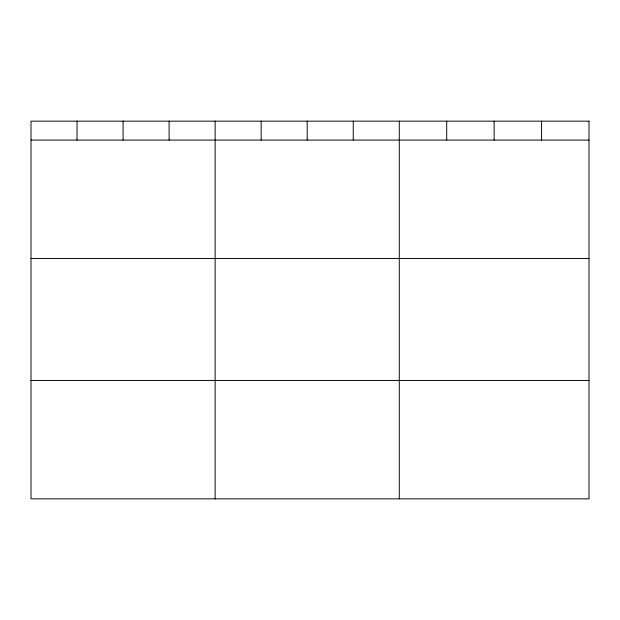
<?xml version="1.0" encoding="UTF-8"?>
<svg xmlns="http://www.w3.org/2000/svg" width="620" height="620" viewBox="0 0 620 620"><rect width="100%" height="100%" fill="white"/><g stroke="black" fill="none" stroke-linecap="round" stroke-linejoin="round"><path stroke-width="0.93" d="M31 140.081L589 140.081M31 258.478L589 258.478M31 380.455L589 380.455M541.57 121.148L541.57 140.081M494.14 121.148L494.14 140.081M446.71 121.148L446.71 140.081M399.28 121.148L399.28 498.852M353.245 121.148L353.245 140.081M307.21 121.148L307.21 140.081M261.175 121.148L261.175 140.081M215.14 121.148L215.14 498.852M169.105 121.148L169.105 140.081M123.07 121.148L123.07 140.081M77.035 121.148L77.035 140.081M589 121.148L31 121.148L31 498.852L589 498.852L589 121.148"/></g></svg>
